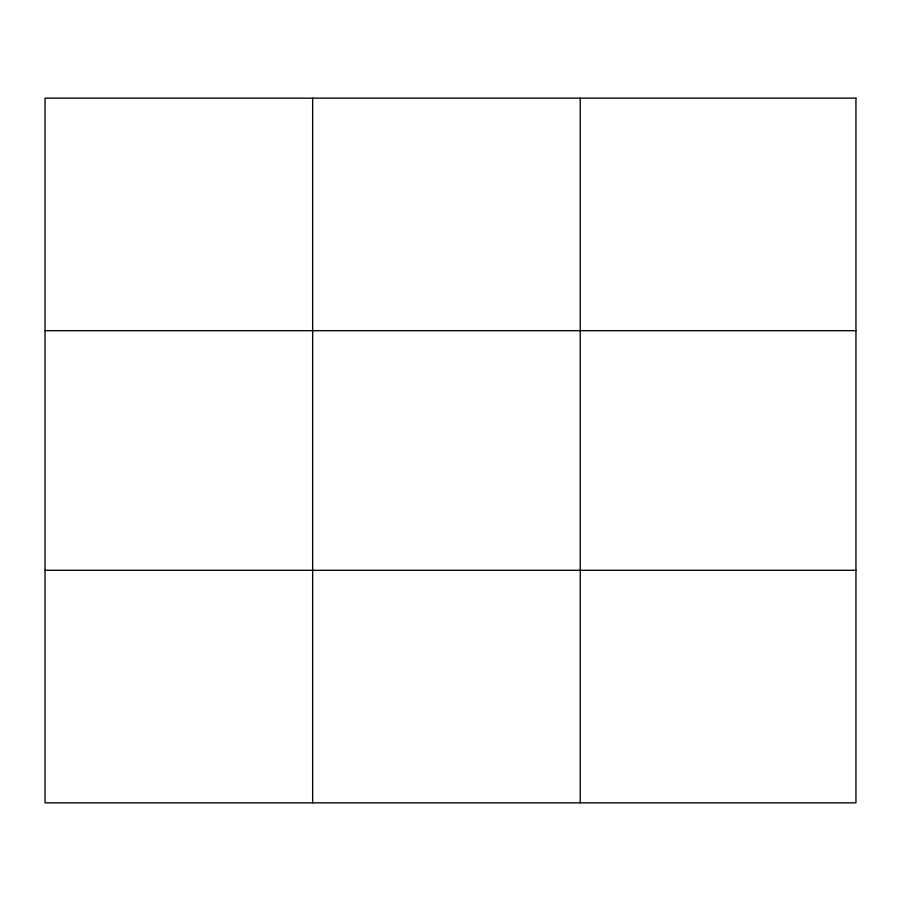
<?xml version="1.0" encoding="UTF-8"?>
<svg xmlns="http://www.w3.org/2000/svg" width="901" height="901" viewBox="0 0 901 901"><rect width="100%" height="100%" fill="white"/><g stroke="black" fill="none" stroke-linecap="round" stroke-linejoin="round"><path stroke-width="1.35" d="M312.647 802.836L312.647 98.164M580.244 802.836L580.244 98.164M45.05 330.701L855.95 330.701M45.05 570.299L855.95 570.299M855.95 98.164L855.95 802.836L45.05 802.836L45.05 98.164L855.95 98.164"/></g></svg>
